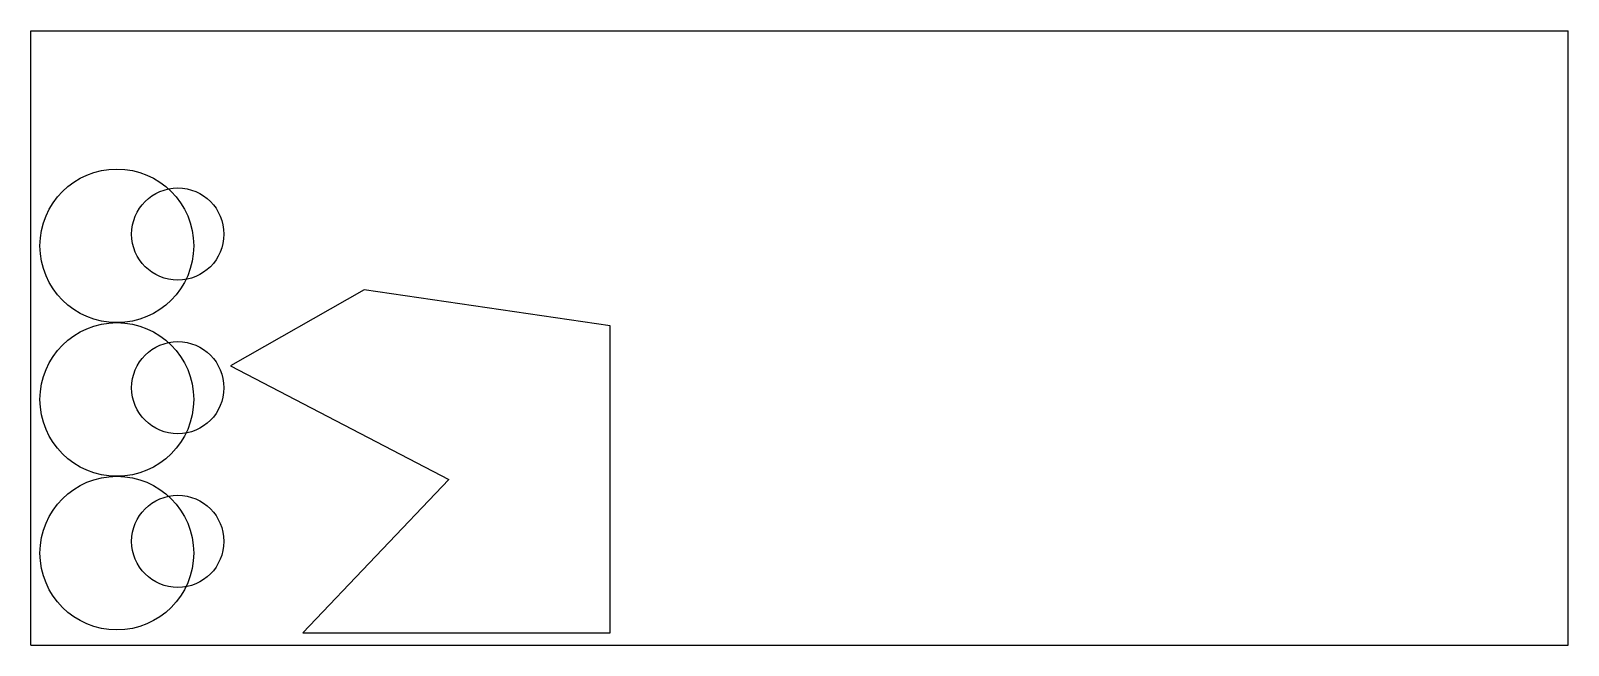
# Model space of a CAD drawing. Extents: x 0 to 500, y 0 to 200.
import ezdxf

# ---------------------------------------------------------------- set-up
doc = ezdxf.new("R2010")
doc.units = 0

msp = doc.modelspace()

# ---------------------------------------------------------------- linework, layer by layer
at = {"color": 7, "linetype": 'Continuous'}
for p, q in [((0, 0), (0, 200)), ((0, 200), (500, 200)), ((500, 0), (500, 200)), ((0, 0), (500, 0))]:
    msp.add_line(p, q, dxfattribs=at)
for p, q in [((108.45, 115.63), (65, 90.89)), ((188.45, 104), (108.45, 115.63)), ((188.45, 4), (188.45, 104)), ((65, 90.89), (135.99, 54)), ((135.99, 54), (88.45, 4)), ((88.45, 4), (188.45, 4))]:
    msp.add_line(p, q)
for centre, radius in [((28, 130), 25), ((47.81, 133.82), 15), ((28, 80), 25), ((47.81, 83.82), 15), ((28, 30), 25), ((47.81, 33.82), 15)]:
    msp.add_circle(centre, radius)

doc.saveas('drawing.dxf')
